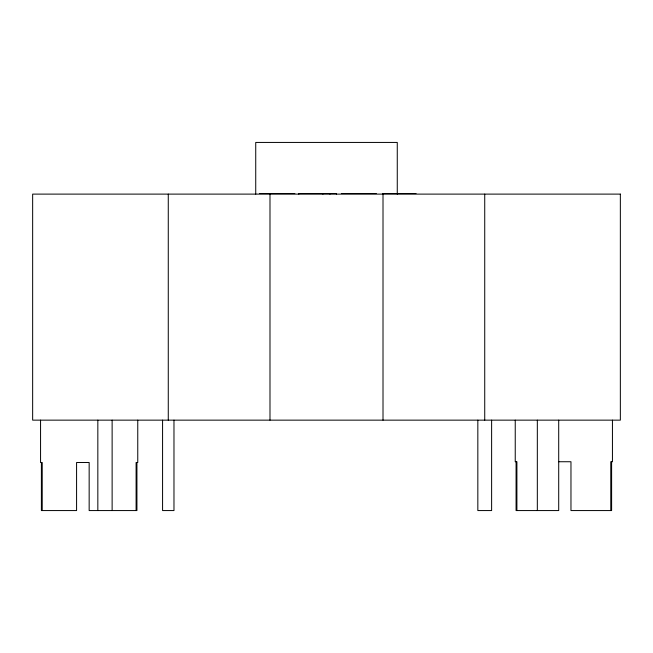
<?xml version="1.0" encoding="UTF-8"?>
<svg xmlns="http://www.w3.org/2000/svg" width="653" height="653" viewBox="0 0 653 653"><rect width="100%" height="100%" fill="white"/><g stroke="black" fill="none" stroke-linecap="round" stroke-linejoin="round"><path stroke-width="0.98" d="M259.445 193.541L294.862 193.541M341.356 193.541L376.259 193.541M416.034 193.541L382.854 193.541L382.854 194.112M558.748 461.736L570.967 461.736L570.967 510.564L611.608 510.564L611.608 461.736M612.441 420.148L612.441 461.736L610.784 461.736L610.784 510.564M558.707 420.148L558.707 510.564L516.074 510.564L516.074 461.736M537.329 420.148L537.329 510.564M516.898 510.564L516.898 461.736L515.241 461.736L515.241 420.148M491.619 420.148L491.619 510.564L477.833 510.564L477.833 420.148M484.73 194.112L484.73 420.148M397.269 194.112L397.269 142.436L255.731 142.436L255.731 194.112M383.009 194.112L383.009 420.148M336.442 194.112L336.442 193.541L298.788 193.541L298.788 194.112M329.953 193.541L329.953 194.112M322.909 193.541L322.909 194.112M269.991 194.112L269.991 420.148M173.976 420.148L173.976 510.564L162.573 510.564L162.573 420.148M168.27 194.112L168.27 420.148M137.759 420.148L137.759 462.504L136.102 462.504L136.102 510.564M136.926 462.504L136.926 510.564L89.159 510.564L89.159 462.504L76.581 462.504L76.581 510.564L41.392 510.564L41.392 462.504M112.128 420.148L112.128 510.564M97.836 420.148L97.836 510.564M42.216 510.564L42.216 462.504L40.559 462.504L40.559 420.148M620.35 194.112L32.65 194.112L32.65 420.148L620.35 420.148L620.35 194.112"/></g></svg>
